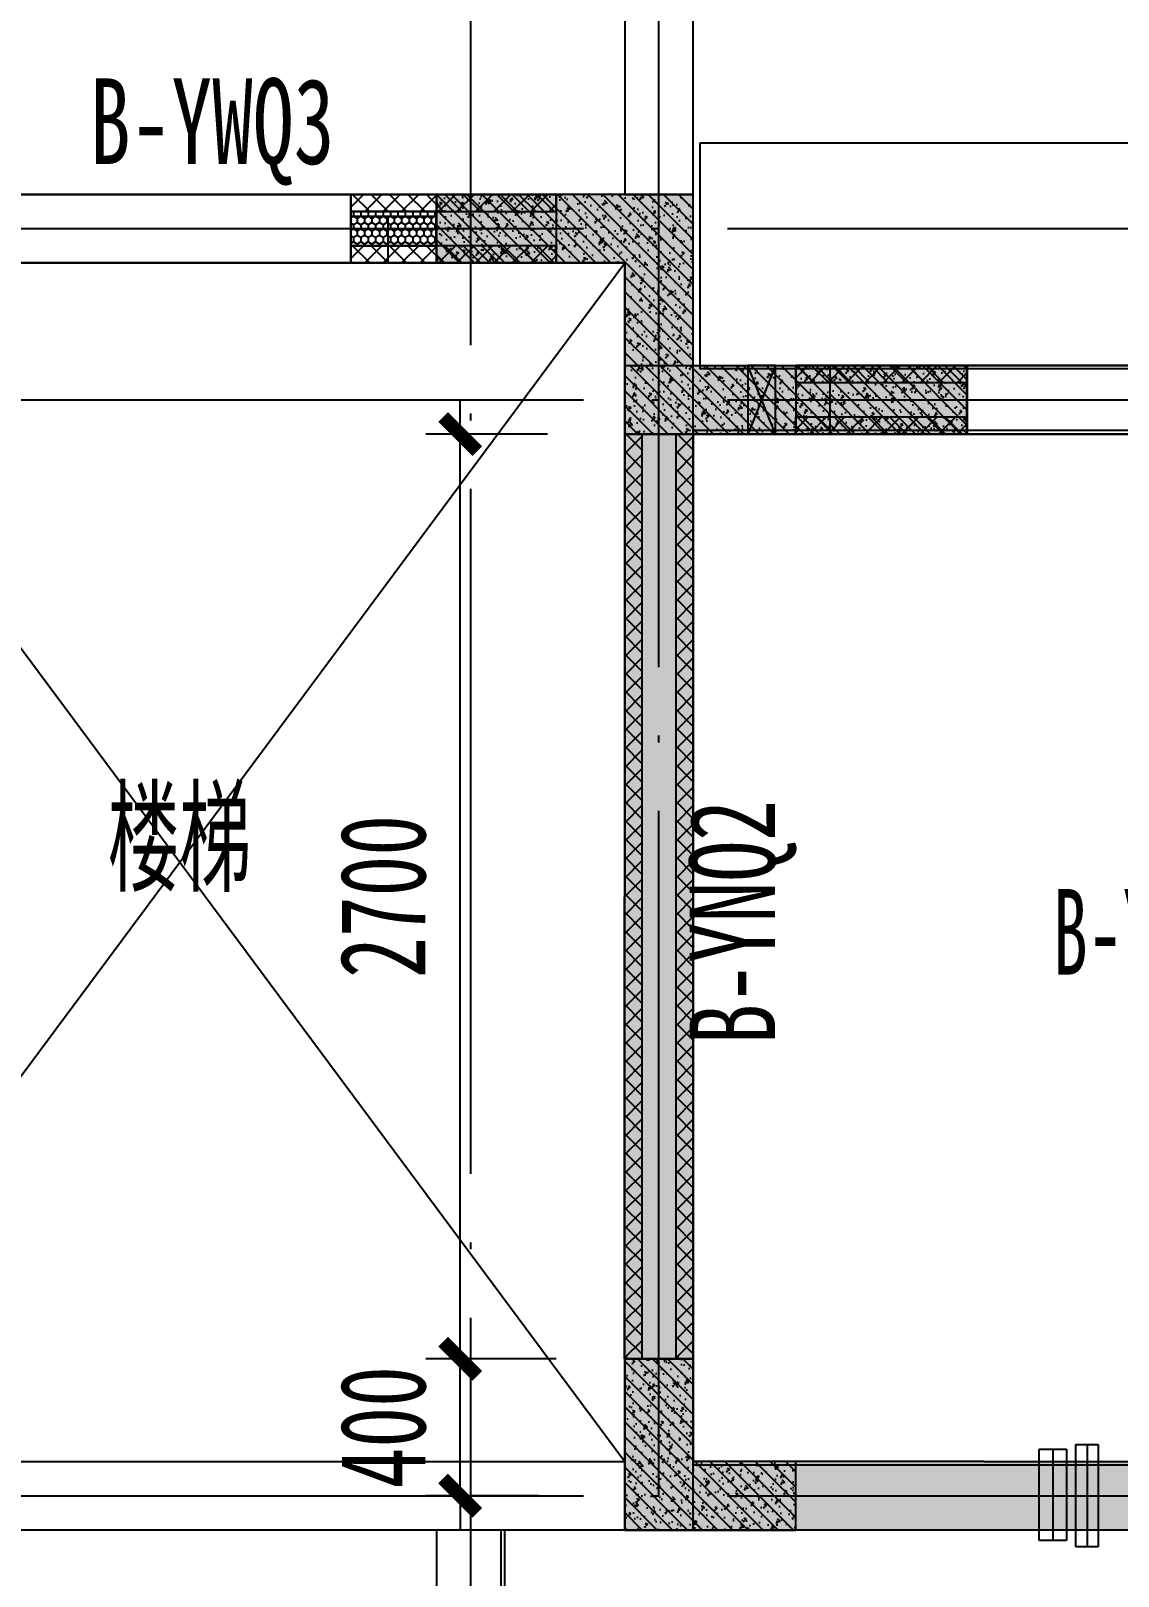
# Model space of a CAD drawing. Extents: x -3200781797 to -8106663, y 494714 to 1244925.
# Drawn here: x -8139435 to -8136259, y 1013503 to 1018015 of the extents above; entities that cross this region are included whole.
import ezdxf
from ezdxf.enums import TextEntityAlignment as Align

# ---------------------------------------------------------------- set-up
doc = ezdxf.new("R2010")
doc.units = 0
doc.header["$LTSCALE"] = 1000
doc.header["$MEASUREMENT"] = 0
for name, pattern in [('125-墙体$0$CENTER2', [1.125, 0.75, -0.125, 0.125, -0.125]), ('125-墙体$0$CONTINOUS', [0]), ('125-核心筒-标准层$0$CONTINOUS', [0]), ('3#-轴线$0$DOTE', [2.4200000000000004, 2, -0.2, 0.02, -0.2]), ('3#4#5#$0$DASH', [0.35, 0.25, -0.1]), ('DASH', [0.35, 0.25, -0.1])]:
    doc.linetypes.add(name, pattern=pattern)
doc.layers.get('Defpoints').update_dxf_attribs({"color": 30, "linetype": 'DASH'})
for name, color, linetype in [('125-墙体$0$DUCT-排烟中心线', 5, '125-墙体$0$CENTER2'), ('125-墙体$0$DUCT-排烟管', 2, 'Continuous'), ('125-墙体$0$DUCT-送风中心线', 5, '125-墙体$0$CENTER2'), ('125-墙体$0$DUCT-送风管', 4, 'Continuous'), ('125-墙体$0$S-WALL', 40, 'Continuous'), ('125-墙体$0$S-WALL-BEAM', 120, 'Continuous'), ('125-墙体$0$S-WALL-COLU', 252, '125-墙体$0$CONTINOUS'), ('125-墙体$0$S-WALL-COLU-HATC', 16, 'Continuous'), ('125-墙体$0$S-WALL-HATC', 253, 'Continuous'), ('125-墙体$0$提结构条件', 7, 'Continuous'), ('125-墙体$0$暖-首层和标准层暖通套管_TZ$0$H-暖洞-穿梁', 3, 'Continuous'), ('125-核心筒-标准层$0$HATCH', 254, 'Continuous'), ('125-核心筒-标准层$0$S-SLAB-HOLE', 5, 'Continuous'), ('125-核心筒-标准层$0$S-WALL', 40, 'Continuous'), ('125-核心筒-标准层$0$S-WALL-BEAM', 120, 'Continuous'), ('125-核心筒-标准层$0$S-WALL-COLU', 252, '125-核心筒-标准层$0$CONTINOUS'), ('125-核心筒-标准层$0$S-WALL-COLU-HATC', 16, 'Continuous'), ('125-核心筒-标准层$0$S-WALL-HATC', 253, 'Continuous'), ('3#-轴线$0$A-ANNO-DOTE', 10, '3#-轴线$0$DOTE'), ('3#4#5#$0$DIM', 3, 'Continuous'), ('3#4#5#$0$PC-SLAB', 6, '3#4#5#$0$DASH'), ('3#4#5#$0$S-ANNO-TEXT', 7, 'Continuous'), ('3#4#5#$0$S-PC-FQ', 4, 'Continuous'), ('3#4#5#$0$S-PC-FQ-NYQ', 4, 'Continuous'), ('3#4#5#$0$S-PC-FQ-WYQ', 4, 'Continuous'), ('3#4#5#$0$S-PC-SLAB', 6, 'Continuous'), ('4#-标准层$0$S-SLAB-TEXT', 120, 'Continuous')]:
    doc.layers.add(name, color=color, linetype=linetype)
doc.styles.add('3#4#5#$0$外部参照 1$0$宋体', font='', dxfattribs={"width": 0.8})
doc.styles.add('3#4#5#$0$宋体', font='', dxfattribs={"width": 0.8})
doc.styles.add('3#4#5#$0$楷体', font='', dxfattribs={"width": 0.7})
doc.styles.add('4#-标准层$0$TSSD_Rein', font='tssdeng.shx', dxfattribs={"width": 0.7, "bigfont": 'hztxt.shx'})
doc.styles.get('3#4#5#$0$外部参照 1$0$宋体').set_extended_font_data('SimSun')
doc.styles.get('3#4#5#$0$宋体').set_extended_font_data('SimSun')
doc.styles.get('3#4#5#$0$楷体').set_extended_font_data('KaiTi_GB2312')
doc.dimstyles.new('3#4#5#$0$TSSD_100_100', dxfattribs={"dimtxt": 250, "dimasz": 100, "dimexe": 100, "dimexo": 250, "dimgap": 100, "dimtad": 1, "dimdec": 0, "dimzin": 0, "dimdsep": 46, "dimtxsty": '3#4#5#$0$楷体', "dimblk": '3#4#5#$0$_ArchTick', "dimcen": 0, "dimdle": 100, "dimclrt": 7, "dimadec": 0, "dimazin": 0, "dimtfac": 1, "dimtdec": 0, "dimtix": 1, "dimtmove": 2, "dimatfit": 3, "dimfxl": 1, "dimtolj": 1, "dimtzin": 0, "dimarcsym": 0})
pattern_1 = [(225, (-650407.2216447918, -531464.0182287013), (26.94076836320745, -26.94076836320746), []), (315, (-650407.2216447918, -531464.0182287013), (26.94076836320746, 26.94076836320745), [])]
pattern_2 = [(225, (-650407.2216447843, -531614.0182259246), (26.94076836320745, -26.94076836320746), []), (315, (-650407.2216447843, -531614.0182259246), (26.94076836320746, 26.94076836320745), [])]
pattern_3 = [(269.994290487128, (110828.0983717282, 3091305.449310958), (10.82344901253679, -18.75107864760912), [12.5, -25]), (29.99429048712797, (110828.0983717282, 3091305.449310958), (10.82718595092106, 18.74892112522701), [12.5, -25]), (329.994290487128, (110828.0983717282, 3091305.449310958), (21.65063496345785, -0.002157522382106803), [-25, 12.5])]

# ---------------------------------------------------------------- blocks, each defined once
blk = doc.blocks.new('3#4#5#$0$_ArchTick')
at = {"color": 0, "linetype": 'ByBlock', "const_width": 0.4}
blk.add_lwpolyline([(-0.5, -0.5), (0.5, 0.5)], dxfattribs=at)
blk = doc.blocks.new('*D3527')
at = {"layer": '3#4#5#$0$DIM', "color": 0, "lineweight": -2, "transparency": 16777216}
for p, q in [((32619.35272401017, -3000.161881071924), (32619.35272401017, -100.1653699586752)), ((32874.50831106691, -200.1653699586751), (32519.35272401017, -200.1653699586752)), ((32899.27011091555, -2900.161881071924), (32519.35272401017, -2900.161881071924))]:
    blk.add_line(p, q, dxfattribs=at)
at = {"layer": 'Defpoints', "color": 0, "transparency": 16777216}
for p in [(32619.35272401017, -200.1653699586752), (33124.50831106691, -200.1653699586751), (33149.27011091555, -2900.161881071924)]:
    blk.add_point(p, dxfattribs=at)
at = {"layer": '3#4#5#$0$DIM', "color": 0, "lineweight": -2, "transparency": 16777216, "xscale": 100, "yscale": 100, "zscale": 100}
for p, rotation in [((32619.35272401017, -200.1653699586752), 90), ((32619.35272401017, -2900.161881071924), 270)]:
    blk.add_blockref('3#4#5#$0$_ArchTick', p, dxfattribs=dict(at, rotation=rotation))
at = {"layer": '3#4#5#$0$DIM', "color": 7, "transparency": 16777216, "insert": (32394.35272401016, -1550.163625515308), "char_height": 250, "attachment_point": 5, "rotation": 90, "style": '3#4#5#$0$楷体'}
blk.add_mtext('\\A1;2700', dxfattribs=at)
blk = doc.blocks.new('3#4#5#$0$B-YNQ2')
at = {"layer": '3#4#5#$0$S-PC-FQ-WYQ'}
h = blk.add_hatch(dxfattribs=at)
h.set_pattern_fill('ANSI37', color=256, scale=12, angle=90)
h.set_pattern_definition([(135, (-988908.0325066783, 837089.8351959386), (-26.94076836320746, -26.94076836320745), []), (225, (-988908.0325066783, 837089.8351959386), (26.94076836320745, -26.94076836320746), [])])
h.paths.add_polyline_path([(-127105.3843353875, 321688.4222274119), (-127055.3843353875, 321688.4222274119), (-127055.6225355351, 324388.4186985985), (-127105.6225355351, 324388.4186985985)])
h = blk.add_hatch(dxfattribs=at)
h.set_pattern_fill('ANSI37', color=256, scale=12, angle=90)
h.set_pattern_definition([(135, (-988758.0325094552, 837089.835195946), (-26.94076836320746, -26.94076836320745), []), (225, (-988758.0325094552, 837089.835195946), (26.94076836320745, -26.94076836320746), [])])
h.paths.add_polyline_path([(-126955.3843381647, 321688.4222274194), (-126905.3843381647, 321688.4222274194), (-126905.6225383123, 324388.418698606), (-126955.6225383123, 324388.418698606)])
for points in [[(-127105.3843353875, 321688.4222274119), (-127055.3843353875, 321688.4222274119), (-127055.6225355351, 324388.4186985985), (-127105.6225355351, 324388.4186985985)], [(-127105.6225358211, 324388.4186985985), (-126905.6225354774, 324388.4186985985), (-126905.3843353298, 321688.4222274194), (-127105.3843356734, 321688.4222274194)], [(-126955.3843381647, 321688.4222274194), (-126905.3843381647, 321688.4222274194), (-126905.6225383123, 324388.418698606), (-126955.6225383123, 324388.418698606)]]:
    blk.add_lwpolyline(points, close=True, dxfattribs=at)
blk = doc.blocks.new('3#4#5#$0$B-YWQ2')
at = {"layer": '3#4#5#$0$S-PC-FQ-WYQ'}
h = blk.add_hatch(dxfattribs=at)
h.set_pattern_fill('ANSI37', color=256, scale=12, angle=180)
h.set_pattern_definition([(225, (-657507.1811856697, -531964.0313569249), (26.94076836320745, -26.94076836320746), []), (315, (-657507.1811856697, -531964.0313569249), (26.94076836320746, 26.94076836320745), [])])
h.paths.add_polyline_path([(-143805.760363081, 329838.378574529), (-143805.760363081, 329888.378574529), (-144305.7646883298, 329888.3786142177), (-144305.7646883298, 329838.3786142177)])
h = blk.add_hatch(dxfattribs=at)
h.set_pattern_fill('ANSI37', color=256, scale=12, angle=180)
h.set_pattern_definition([(225, (-655807.1767984, -531964.0314528265), (26.94076836320745, -26.94076836320746), []), (315, (-655807.1767984, -531964.0314528265), (26.94076836320746, 26.94076836320745), [])])
h.paths.add_polyline_path([(-141605.7606210168, 329838.3781581313), (-141605.7606210168, 329888.3781581313), (-142605.76030106, 329888.3785183162), (-142605.76030106, 329838.3785183162)])
h = blk.add_hatch(dxfattribs=at)
h.set_pattern_fill('ANSI37', color=256, scale=12, angle=180)
h.set_pattern_definition([(225, (-653107.1819316256, -531964.0318592056), (26.94076836320745, -26.94076836320746), []), (315, (-653107.1819316256, -531964.0318592056), (26.94076836320746, 26.94076836320745), [])])
h.paths.add_polyline_path([(-139605.8072693339, 329838.3779761113), (-139605.8072693339, 329888.3779761113), (-140105.7606210243, 329888.3781071344), (-140105.7606210243, 329838.3781071344)])
h = blk.add_hatch(dxfattribs=at)
h.set_pattern_fill('ANSI37', color=256, scale=12, angle=180)
h.set_pattern_definition([(225, (-657507.1811856623, -532114.0313541479), (26.94076836320745, -26.94076836320746), []), (315, (-657507.1811856623, -532114.0313541479), (26.94076836320746, 26.94076836320745), [])])
h.paths.add_polyline_path([(-143805.7603630736, 329688.3785773062), (-143805.7603630736, 329738.3785773062), (-144305.7646883223, 329738.3786169949), (-144305.7646883223, 329688.3786169949)])
h = blk.add_hatch(dxfattribs=at)
h.set_pattern_fill('ANSI37', color=256, scale=12, angle=180)
h.set_pattern_definition([(225, (-655807.1767983926, -532114.0314500495), (26.94076836320745, -26.94076836320746), []), (315, (-655807.1767983926, -532114.0314500495), (26.94076836320746, 26.94076836320745), [])])
h.paths.add_polyline_path([(-141605.7606210094, 329688.3781609085), (-141605.7606210094, 329738.3781609085), (-142605.7603010526, 329738.3785210934), (-142605.7603010526, 329688.3785210934)])
h = blk.add_hatch(dxfattribs=at)
h.set_pattern_fill('ANSI37', color=256, scale=12, angle=180)
h.set_pattern_definition([(225, (-653107.1819316181, -532114.0318564288), (26.94076836320745, -26.94076836320746), []), (315, (-653107.1819316181, -532114.0318564288), (26.94076836320746, 26.94076836320745), [])])
h.paths.add_polyline_path([(-139605.8072693264, 329688.3779788885), (-139605.8072693264, 329738.3779788885), (-140105.7606210168, 329738.3781099116), (-140105.7606210168, 329688.3781099116)])
for points in [[(-144305.7646883223, 329688.378616709), (-144305.7646883223, 329888.3786170527), (-143805.760363081, 329888.3785773639), (-143805.760363081, 329688.3785770203)], [(-143805.760363081, 329838.378574529), (-143805.760363081, 329888.378574529), (-144305.7646883298, 329888.3786142177), (-144305.7646883298, 329838.3786142177)], [(-143805.760363081, 329888.3809476119), (-142605.760374493, 329888.3809476119), (-142605.760374493, 329688.3783389947), (-143805.760363081, 329688.3783389947)], [(-141605.7606210168, 329838.3781581313), (-141605.7606210168, 329888.3781581313), (-142605.76030106, 329888.3785183162), (-142605.76030106, 329838.3785183162)], [(-142605.7603010526, 329688.3785208075), (-142605.7603010526, 329888.3785211511), (-141605.7606210168, 329888.3781609662), (-141605.7606210168, 329688.3781606226)], [(-141605.7606210168, 329888.3782881502), (-140105.7606888157, 329888.3782833477), (-140105.7606888157, 329688.378028636), (-141605.7606210168, 329688.3780334386)], [(-139605.8072693339, 329838.3779761113), (-139605.8072693339, 329888.3779761113), (-140105.7606210243, 329888.3781071344), (-140105.7606210243, 329838.3781071344)], [(-140105.7606210168, 329688.3781096257), (-140105.7606210168, 329888.3781099693), (-139605.8072693339, 329888.3779789462), (-139605.8072693339, 329688.3779786025)], [(-143805.7603630736, 329688.3785773062), (-143805.7603630736, 329738.3785773062), (-144305.7646883223, 329738.3786169949), (-144305.7646883223, 329688.3786169949)], [(-141605.7606210094, 329688.3781609085), (-141605.7606210094, 329738.3781609085), (-142605.7603010526, 329738.3785210934), (-142605.7603010526, 329688.3785210934)], [(-139605.8072693264, 329688.3779788885), (-139605.8072693264, 329738.3779788885), (-140105.7606210168, 329738.3781099116), (-140105.7606210168, 329688.3781099116)]]:
    blk.add_lwpolyline(points, close=True, dxfattribs=at)
blk = doc.blocks.new('3#4#5#$0$B-YWQ3')
at = {"layer": '3#4#5#$0$S-PC-FQ'}
h = blk.add_hatch(dxfattribs=at)
h.set_pattern_fill('HONEY', color=6, scale=100, angle=-90.00570951287202)
h.set_pattern_definition(pattern_3)
h.paths.add_polyline_path([(-138305.9950628587, 330338.3942316874), (-138306.0050278385, 330238.3942321839), (-138556.0100336152, 330238.3917263955), (-138556.0000686354, 330338.391725899)])
h = blk.add_hatch(dxfattribs=at)
h.set_pattern_fill('HONEY', color=6, scale=100, angle=-90.00570951287202)
h.set_pattern_definition(pattern_3)
h.paths.add_polyline_path([(-137306.0050511253, 330338.3942316874), (-137305.9950861455, 330238.3942321839), (-137055.9900803688, 330238.3917263955), (-137056.0000453486, 330338.391725899)])
at = {"layer": '3#4#5#$0$S-PC-FQ-WYQ'}
h = blk.add_hatch(dxfattribs=at)
h.set_pattern_fill('ANSI37', color=256, scale=12, angle=180)
h.set_pattern_definition(pattern_1)
h.paths.add_polyline_path([(-138905.8095192583, 330388.3917027524), (-138905.8095192583, 330338.3917027524), (-138306.0000686279, 330338.3917424412), (-138306.0000686279, 330388.3917424412)])
h = blk.add_hatch(dxfattribs=at)
h.set_pattern_fill('ANSI37', color=256, scale=12, angle=180)
h.set_pattern_definition(pattern_1)
h.paths.add_polyline_path([(-136705.800822203, 330338.3917027524), (-136705.800822203, 330388.3917027524), (-137306.0000686428, 330388.3917424412), (-137306.0000686428, 330338.3917424412)])
h = blk.add_hatch(dxfattribs=at)
h.set_pattern_fill('ANSI37', color=256, scale=12, angle=180)
h.set_pattern_definition(pattern_2)
h.paths.add_polyline_path([(-138905.8095192658, 330238.3917055296), (-138905.8095192658, 330188.3917055296), (-138306.0000686354, 330188.3917452184), (-138306.0000686354, 330238.3917452184)])
h = blk.add_hatch(dxfattribs=at)
h.set_pattern_fill('ANSI37', color=256, scale=12, angle=180)
h.set_pattern_definition(pattern_2)
h.paths.add_polyline_path([(-136705.8008221956, 330188.3917055296), (-136705.8008221956, 330238.3917055296), (-137306.0000686354, 330238.3917452184), (-137306.0000686354, 330188.3917452184)])
at = {"layer": '3#4#5#$0$S-PC-FQ', "color": 6}
for points in [[(-138305.9950628587, 330338.3942316874), (-138306.0050278385, 330238.3942321839), (-138556.0100336152, 330238.3917263955), (-138556.0000686354, 330338.391725899)], [(-137306.0050511253, 330338.3942316874), (-137305.9950861455, 330238.3942321839), (-137055.9900803688, 330238.3917263955), (-137056.0000453486, 330338.391725899)]]:
    blk.add_lwpolyline(points, close=True, dxfattribs=at)
at = {"layer": '3#4#5#$0$S-PC-FQ-WYQ'}
for points in [[(-138306.0000686354, 330188.3917449325), (-138306.0000686354, 330388.3917452762), (-138905.8095192583, 330388.3917055874), (-138905.8095192583, 330188.3917052437)], [(-138905.8095192583, 330338.3917027524), (-138905.8095192583, 330388.3917027524), (-138306.0000686279, 330388.3917424412), (-138306.0000686279, 330338.3917424412)], [(-138306.0000453486, 330388.3917424412), (-137306.0000686354, 330388.3917424412), (-137306.0000686354, 330188.3917449325), (-138306.0000453486, 330188.3917449325)], [(-137306.0000686354, 330188.3917449325), (-137306.0000686354, 330388.3917452762), (-136705.800822203, 330388.3917055874), (-136705.800822203, 330188.3917052437)], [(-136705.800822203, 330338.3917027524), (-136705.800822203, 330388.3917027524), (-137306.0000686428, 330388.3917424412), (-137306.0000686428, 330338.3917424412)], [(-138905.8095192658, 330188.3917055296), (-138905.8095192658, 330238.3917055296), (-138306.0000686354, 330238.3917452184), (-138306.0000686354, 330188.3917452184)], [(-136705.8008221956, 330188.3917055296), (-136705.8008221956, 330238.3917055296), (-137306.0000686354, 330238.3917452184), (-137306.0000686354, 330188.3917452184)]]:
    blk.add_lwpolyline(points, close=True, dxfattribs=at)
blk = doc.blocks.new('*D3515')
at = {"layer": '3#4#5#$0$DIM', "color": 0, "lineweight": -2, "transparency": 16777216}
for p, q in [((32619.3527240104, -2900.161881071924), (32619.3527240104, -2800.161881071924)), ((32874.50831106691, -2900.161881071924), (32519.3527240104, -2900.161881071924)), ((32619.3527240104, -3300.000362089197), (32619.3527240104, -2900.161881071924)), ((32849.56861197883, -3300.000362089197), (32519.3527240104, -3300.000362089197)), ((32619.3527240104, -3300.000362089197), (32619.3527240104, -3400.000362089197))]:
    blk.add_line(p, q, dxfattribs=at)
at = {"layer": 'Defpoints', "color": 0, "transparency": 16777216}
for p in [(32619.3527240104, -2900.161881071924), (33124.50831106691, -2900.161881071924), (33099.56861197883, -3300.000362089197)]:
    blk.add_point(p, dxfattribs=at)
at = {"layer": '3#4#5#$0$DIM', "color": 0, "lineweight": -2, "transparency": 16777216, "xscale": 100, "yscale": 100, "zscale": 100}
for p, rotation in [((32619.3527240104, -2900.161881071924), 270), ((32619.3527240104, -3300.000362089197), 90)]:
    blk.add_blockref('3#4#5#$0$_ArchTick', p, dxfattribs=dict(at, rotation=rotation))
at = {"layer": '3#4#5#$0$DIM', "color": 7, "transparency": 16777216, "insert": (32394.35272401039, -3100.081121580569), "char_height": 250, "attachment_point": 5, "rotation": 90, "style": '3#4#5#$0$楷体'}
blk.add_mtext('\\A1;400', dxfattribs=at)
blk = doc.blocks.new('3#4#5#$0$ban111')
at = {"layer": '3#4#5#$0$S-PC-SLAB'}
for points in [[(-225932.0008750532, 409965.0001437321), (-225932.0008750532, 412985.0001437321), (-223232.0008750532, 412985.0001437321), (-223232.0008750532, 409965.0001437321)], [(-228292.0000004165, 407374.9996759502), (-222672.0000004176, 407374.9996759502), (-222672.0000004176, 409774.9996759502), (-228292.0000004165, 409774.9996759502)]]:
    blk.add_lwpolyline(points, close=True, dxfattribs=at)
blk = doc.blocks.new('3#4#5#$0$5#')
at = {"layer": '3#4#5#$0$S-ANNO-TEXT', "xscale": -1}
blk.add_blockref('3#4#5#$0$ban111', (-43035.68741598609, -247400.0000532265), dxfattribs=at)
at = {"layer": '3#4#5#$0$PC-SLAB', "linetype": 'ByBlock', "style": '3#4#5#$0$外部参照 1$0$宋体', "width": 0.6}
blk.add_text('B-YB7', height=250, dxfattribs=at).set_placement((181502.3135094283, 164121.6105128663), align=Align.MIDDLE)
blk = doc.blocks.new('3#4#5#$0$3#屋顶层悬挑板')
at = {"layer": '3#4#5#$0$S-PC-SLAB'}
blk.add_lwpolyline([(177493.1577107011, 330538.8194016829), (180783.1577107011, 330538.8194016829), (180783.1577107011, 329878.8194016829), (177493.1577107011, 329878.8194016829)], close=True, dxfattribs=at)
blk = doc.blocks.new('125-墙体$0$tretyyt')
at = {"layer": '125-墙体$0$暖-首层和标准层暖通套管_TZ$0$H-暖洞-穿梁', "color": 5}
for p, q in [((52497.95184686818, 59279.6456090584), (52297.95184694059, 59359.6456090584)), ((52297.95184694059, 59279.6456090584), (52497.95184686818, 59359.6456090584))]:
    blk.add_line(p, q, dxfattribs=at)
blk.add_lwpolyline([(52497.95184686818, 59279.6456090584), (52497.95184686818, 59359.6456090584), (52297.95184694059, 59359.6456090584), (52297.95184694059, 59279.6456090584)], close=True, dxfattribs=at)
blk = doc.blocks.new('125-墙体$0$she')
at = {"layer": '125-墙体$0$DUCT-排烟中心线'}
blk.add_line((7449.829196583538, -3050.68961579488), (7449.829196583552, -3349.311543054311), dxfattribs=at)
at = {"layer": '125-墙体$0$DUCT-排烟管'}
for p, q in [((7482.329196583552, -3349.311543054311), (7482.329196583538, -3050.68961579488)), ((7417.329196583552, -3349.311543054311), (7482.329196583552, -3349.311543054311))]:
    blk.add_line(p, q, dxfattribs=at)
at = {"layer": '125-墙体$0$DUCT-送风中心线'}
blk.add_line((7549.829196583538, -3063.748486237739), (7549.829196583538, -3330.976503901729), dxfattribs=at)
at = {"layer": '125-墙体$0$DUCT-送风管'}
for p, q in [((7509.829196583538, -3063.748486237739), (7509.829196583538, -3330.976503901729)), ((7589.829196583538, -3330.976503901729), (7589.829196583538, -3063.748486237739)), ((7509.829196583538, -3330.976503901729), (7589.829196583538, -3330.976503901729))]:
    blk.add_line(p, q, dxfattribs=at)
at = {"layer": '125-墙体$0$提结构条件', "xscale": -1, "rotation": 270}
blk.add_blockref('125-墙体$0$tretyyt', (-50919.64560905844, -52397.95078706497), dxfattribs=at)
blk = doc.blocks.new('125-墙体')
at = {"layer": '125-墙体$0$S-WALL-COLU-HATC'}
h = blk.add_hatch(dxfattribs=at)
h.set_pattern_fill('AR-CONC', color=256, scale=10)
h.set_pattern_definition([(49.99999999999999, (29394.36241047789, -241007.8141536725), (71.72601826007535, -6.275213498259511), [7.5, -82.5]), (355, (29394.36241047789, -241007.8141536725), (-13.8751333613, 75.21921337000119), [6, -66]), (100.4514, (29400.3395784779, -241008.3370876726), (57.85093817140216, 68.94395420609536), [6.374018999999985, -70.11421119999974]), (46.18420000000002, (29394.36241047789, -240987.8141536725), (106.7241048625644, -16.55190143290181), [11.24999999999993, -123.7499999999994]), (96.6356, (29403.25608497788, -240989.1934843725), (93.46627055487033, 97.41178709004417), [9.561028799999999, -105.1713]), (351.1842, (29394.36241047789, -240987.8141536725), (93.46619451336272, 97.41186009253246), [9, -99]), (21, (29404.36241047789, -240992.8141536725), (59.69070521184616, -40.26188906653388), [7.5, -82.5]), (326.0000000000001, (29404.36241047789, -240992.8141536725), (24.33153319215817, 72.5150045046853), [6, -66]), (71.4514, (29409.33663377789, -240996.1693142726), (84.02226285814899, 32.25304967099524), [6.374019000000001, -70.1142112]), (37.50000000000001, (29394.36241047789, -241007.8141536725), (1.215985531729067, 33.28938538313115), [0, -65.19999999999999, 0, -67, 0, -66.25]), (7.499999999999999, (29394.36241047789, -241007.8141536725), (26.30695374421486, 39.44117118823603), [0, -38.2, 0, -63.7, 0, -25.25]), (327.5, (29372.0624104779, -241007.8141536725), (53.3822436172409, -2.255487173437976), [0, -25, 0, -78, 0, -103.5]), (317.5, (29362.0624104779, -241007.8141536725), (58.31861693423862, 10.01049823323177), [0, -32.5, 0, -51.8, 0, -73.5])])
h.paths.add_polyline_path([(8199.999502355931, -99.99890062701888), (8199.999502355931, 100.0010993729811), (7800, 100), (7800, -100)])
h = blk.add_hatch(dxfattribs=at)
h.set_pattern_fill('ANSI31', color=256, scale=250, style=0)
h.set_pattern_definition([(45, (29394.36241047789, -241007.8141536725), (-22.09708691207961, 22.09708691207961), [])])
h.paths.add_polyline_path([(8199.999502355931, 100.0010993729811), (8199.999502355931, -99.99890062701888), (7800, -100), (7800, 100)])
at = {"layer": '125-墙体$0$S-WALL-HATC'}
for points in [[(8600, -100), (8600, 100), (7800, 100), (7800, -100)], [(7750, -3100), (6950, -3100), (6950, -3300), (7750, -3300)], [(7750, -3100), (7750, -3300), (8600, -3300), (8600, -3100)]]:
    blk.add_hatch(color=256, dxfattribs=at).paths.add_polyline_path(points)
at = {"layer": '125-墙体$0$DUCT-排烟管'}
for p, q in [((7417.329196583538, -3050.68961579488), (7417.329196583552, -3349.311543054311)), ((7482.329196583538, -3050.68961579488), (7417.329196583538, -3050.68961579488))]:
    blk.add_line(p, q, dxfattribs=at)
at = {"layer": '125-墙体$0$DUCT-送风管'}
blk.add_line((7589.829196583538, -3063.748486237739), (7509.829196583538, -3063.748486237739), dxfattribs=at)
at = {"layer": '125-墙体$0$S-WALL'}
for p, q in [((7750, -3100), (6950, -3100)), ((7447.999502355931, -3299.999096638727), (7447.999502355931, -3099.999096638727)), ((7750, -3100), (8600, -3100)), ((6950, -3300), (7750, -3300)), ((7750, -3300), (8600, -3300))]:
    blk.add_line(p, q, dxfattribs=at)
blk.add_lwpolyline([(8600, -100), (8600, 100), (7800, 100), (7800, -100), (8600, -100)], close=True, dxfattribs=at)
at = {"layer": '125-墙体$0$S-WALL-BEAM'}
blk.add_lwpolyline([(6300, 100.0003920234158), (6300, -100), (7800, -100.0006024725153), (7800, 99.99978955090045)], close=True, dxfattribs=at)
at = {"layer": '125-墙体$0$S-WALL-COLU', "lineweight": -2}
blk.add_lwpolyline([(8199.999502355931, -99.99890062701888), (8199.999502355931, 100.0010993729811), (7800, 100), (7800, -100)], close=True, dxfattribs=at)
blk.add_blockref('125-墙体$0$she', (0, 0))
blk = doc.blocks.new('125-核心筒-标准层')
at = {"layer": '125-核心筒-标准层$0$HATCH'}
h = blk.add_hatch(dxfattribs=at)
h.set_pattern_fill('BRICK1', color=256, scale=20, style=0)
h.set_pattern_definition([(0, (-47688.61209499254, -30845.90377062542), (0, 160), []), (90, (-47688.61209499254, -30845.90377062542), (-160, 160), [160, -160])])
h.paths.add_polyline_path([(-850, 7500.019676210301), (-1100.000091910362, 7500.019676210301), (-1100.000091910362, 7699.999999460415), (-850, 7699.999999460415)])
at = {"layer": '125-核心筒-标准层$0$S-WALL-COLU-HATC'}
h = blk.add_hatch(dxfattribs=at)
h.set_pattern_fill('AR-CONC', color=256, scale=10)
h.set_pattern_definition([(49.99999999999999, (13887.05247968878, -232995.612466133), (71.72601826007535, -6.275213498259511), [7.5, -82.5]), (355, (13887.05247968878, -232995.612466133), (-13.8751333613, 75.21921337000119), [6, -66]), (100.4514, (13893.02964768879, -232996.135400133), (57.85093817140216, 68.94395420609536), [6.374018999999981, -70.11421119999969]), (46.18420000000002, (13887.05247968878, -232975.612466133), (106.7241048625644, -16.55190143290181), [11.24999999999992, -123.7499999999994]), (96.6356, (13895.94615418877, -232976.991796833), (93.46627055487033, 97.41178709004417), [9.561028799999999, -105.1713]), (351.1842, (13887.05247968878, -232975.612466133), (93.46619451336272, 97.41186009253246), [9, -99]), (21, (13897.05247968878, -232980.612466133), (59.69070521184616, -40.26188906653388), [7.5, -82.5]), (326.0000000000001, (13897.05247968878, -232980.612466133), (24.33153319215817, 72.5150045046853), [6, -66]), (71.4514, (13902.02670298878, -232983.967626733), (84.02226285814899, 32.25304967099524), [6.374019000000001, -70.1142112]), (37.50000000000001, (13887.05247968878, -232995.612466133), (1.215985531729067, 33.28938538313115), [0, -65.19999999999999, 0, -67, 0, -66.25]), (7.499999999999999, (13887.05247968878, -232995.612466133), (26.30695374421486, 39.44117118823603), [0, -38.2, 0, -63.7, 0, -25.25]), (327.5, (13864.75247968879, -232995.612466133), (53.3822436172409, -2.255487173437976), [0, -25, 0, -78, 0, -103.5]), (317.5, (13854.75247968879, -232995.612466133), (58.31861693423862, 10.01049823323177), [0, -32.5, 0, -51.8, 0, -73.5])])
h.paths.add_polyline_path([(-1650, 7500), (-1650.015775947366, 7200.000364035135), (-1850.015775947366, 7200.000364035135), (-1850, 7700), (-1100.000091910362, 7699.999999460415), (-1100.000091910362, 7499.999999460648)])
h = blk.add_hatch(dxfattribs=at)
h.set_pattern_fill('ANSI31', color=256, scale=250, style=0)
h.set_pattern_definition([(45, (13887.05247968878, -232995.612466133), (-22.09708691207961, 22.09708691207961), [])])
h.paths.add_polyline_path([(-1650, 7500), (-1650.015775947366, 7200.000364035135), (-1850.015775947366, 7200.000364035135), (-1850, 7700), (-1100.000091910362, 7699.999999460415), (-1100.000091910362, 7499.999999460648)])
h = blk.add_hatch(dxfattribs=at)
h.set_pattern_fill('AR-CONC', color=256, scale=10)
h.set_pattern_definition([(49.99999999999999, (13587.05257159914, -233495.612466133), (71.72601826007535, -6.275213498259511), [7.5, -82.5]), (355, (13587.05257159914, -233495.612466133), (-13.8751333613, 75.21921337000119), [6, -66]), (100.4514, (13593.02973959915, -233496.135400133), (57.85093817140216, 68.94395420609536), [6.374018999999979, -70.11421119999966]), (46.18420000000002, (13587.05257159914, -233475.612466133), (106.7241048625644, -16.55190143290181), [11.24999999999992, -123.7499999999993]), (96.6356, (13595.94624609913, -233476.991796833), (93.46627055487033, 97.41178709004417), [9.561028799999999, -105.1713]), (351.1842, (13587.05257159914, -233475.612466133), (93.46619451336272, 97.41186009253246), [9, -99]), (21, (13597.05257159914, -233480.612466133), (59.69070521184616, -40.26188906653388), [7.5, -82.5]), (326.0000000000001, (13597.05257159914, -233480.612466133), (24.33153319215817, 72.5150045046853), [6, -66]), (71.4514, (13602.02679489914, -233483.967626733), (84.02226285814899, 32.25304967099524), [6.374019000000001, -70.1142112]), (37.50000000000001, (13587.05257159914, -233495.612466133), (1.215985531729067, 33.28938538313115), [0, -65.19999999999999, 0, -67, 0, -66.25]), (7.499999999999999, (13587.05257159914, -233495.612466133), (26.30695374421486, 39.44117118823603), [0, -38.2, 0, -63.7, 0, -25.25]), (327.5, (13564.75257159915, -233495.612466133), (53.3822436172409, -2.255487173437976), [0, -25, 0, -78, 0, -103.5]), (317.5, (13554.75257159915, -233495.612466133), (58.31861693423862, 10.01049823323177), [0, -32.5, 0, -51.8, 0, -73.5])])
h.paths.add_polyline_path([(-1949.999908089638, 7000), (-1950.015684037004, 7000), (-2250.008448640932, 6998.802632443432), (-2249.992672693566, 7198.802632443432), (-1650, 7199.999999460415), (-1650, 6999.999999460648)])
h = blk.add_hatch(dxfattribs=at)
h.set_pattern_fill('ANSI31', color=256, scale=250, style=0)
h.set_pattern_definition([(45, (13587.05257159914, -233495.612466133), (-22.09708691207961, 22.09708691207961), [])])
h.paths.add_polyline_path([(-1949.999908089638, 7000), (-1950.015684037004, 7000), (-2250.008448640932, 6998.802632443432), (-2249.992672693566, 7198.802632443432), (-1650, 7199.999999460415), (-1650, 6999.999999460648)])
h = blk.add_hatch(dxfattribs=at)
h.set_pattern_fill('AR-CONC', color=256, scale=10)
h.set_pattern_definition([(49.99999999999999, (15689.61140156887, -237762.7235425184), (71.72601826007535, -6.275213498259511), [7.5, -82.5]), (355, (15689.61140156887, -237762.7235425184), (-13.8751333613, 75.21921337000119), [6, -66]), (100.4514, (15695.58856956888, -237763.2464765184), (57.85093817140216, 68.94395420609536), [6.374018999999981, -70.11421119999969]), (46.18420000000002, (15689.61140156887, -237742.7235425184), (106.7241048625644, -16.55190143290181), [11.24999999999992, -123.7499999999994]), (96.6356, (15698.50507606886, -237744.1028732184), (93.46627055487033, 97.41178709004417), [9.561028799999999, -105.1713]), (351.1842, (15689.61140156887, -237742.7235425184), (93.46619451336272, 97.41186009253246), [9, -99]), (21, (15699.61140156887, -237747.7235425184), (59.69070521184616, -40.26188906653388), [7.5, -82.5]), (326.0000000000001, (15699.61140156887, -237747.7235425184), (24.33153319215817, 72.5150045046853), [6, -66]), (71.4514, (15704.58562486887, -237751.0787031184), (84.02226285814899, 32.25304967099524), [6.374019000000001, -70.1142112]), (37.50000000000001, (15689.61140156887, -237762.7235425184), (1.215985531729067, 33.28938538313115), [0, -65.19999999999999, 0, -67, 0, -66.25]), (7.499999999999999, (15689.61140156887, -237762.7235425184), (26.30695374421486, 39.44117118823603), [0, -38.2, 0, -63.7, 0, -25.25]), (327.5, (15667.31140156888, -237762.7235425184), (53.3822436172409, -2.255487173437976), [0, -25, 0, -78, 0, -103.5]), (317.5, (15657.31140156888, -237762.7235425184), (58.31861693423862, 10.01049823323177), [0, -32.5, 0, -51.8, 0, -73.5])])
h.paths.add_polyline_path([(-1850, 4000), (-1849.984224052634, 4299.999635964865), (-1649.984224052634, 4299.999635964865), (-1650, 3800), (-2149.999908089638, 3800.000000539585), (-2149.999908089638, 4000.000000539352)])
h = blk.add_hatch(dxfattribs=at)
h.set_pattern_fill('ANSI31', color=256, scale=250, style=0)
h.set_pattern_definition([(45, (15689.61140156887, -237762.7235425184), (-22.09708691207961, 22.09708691207961), [])])
h.paths.add_polyline_path([(-1850, 4000), (-1849.984224052634, 4299.999635964865), (-1649.984224052634, 4299.999635964865), (-1650, 3800), (-2149.999908089638, 3800.000000539585), (-2149.999908089638, 4000.000000539352)])
at = {"layer": '125-核心筒-标准层$0$S-WALL-HATC'}
for points in [[(-1850, 7700), (-1650, 7500), (-1100.000091910362, 7499.999999460531), (-1100.000091910362, 7699.999999460531)], [(-1850, 7100), (-1650, 7100), (-1650, 7500), (-1850, 7700), (-1850, 7200)], [(-1850, 6634.310774981976), (-1650, 6634.310774981976), (-1650, 7100), (-1850, 7100), (-1850, 7000)], [(-1850, 4000), (-1650, 3800), (-1650, 6634.310774981976), (-1850, 6634.310774981976)], [(-1850, 4000), (-1850, 3800), (-1650, 3800)]]:
    blk.add_hatch(color=256, dxfattribs=at).paths.add_polyline_path(points)
at = {"layer": '125-核心筒-标准层$0$S-SLAB-HOLE'}
for points in [[(950, 4000), (-1650, 7500)], [(950, 7500), (-1650, 4000)]]:
    blk.add_lwpolyline(points, dxfattribs=at)
at = {"layer": '125-核心筒-标准层$0$S-WALL'}
for p, q in [((-1850, 7700), (-998.9083805680275, 7700)), ((-1850, 6634.310774981976), (-1850, 7700)), ((-1650, 7500), (-998.9083805680275, 7500)), ((-1650, 7100), (-1650, 7500)), ((-1650, 6634.310774981976), (-1650, 7100)), ((-1850, 3800), (-1850, 6634.310774981976)), ((-1650, 3800), (-1650, 6634.310774981976)), ((-1850, 4000), (-1850, 4000)), ((-1850, 3800), (-1650, 3800))]:
    blk.add_line(p, q, dxfattribs=at)
blk.add_lwpolyline([(-850, 7500.019676210301), (-1100.000091910362, 7500.019676210301), (-1100.000091910362, 7699.999999460415), (-850, 7699.999999460415)], close=True, dxfattribs=at)
at = {"layer": '125-核心筒-标准层$0$S-WALL-BEAM'}
for points in [[(-1850.000807691657, 8850.025698073867), (-1650.000807691657, 8850.025698073867), (-1650, 7700), (-1850, 7700)], [(400, 7499.999803988292), (400, 7700.000196011708), (-1100, 7700.000392023416), (-1100, 7500)], [(-1650, 3800), (950, 3800), (950, 4000), (-1650, 4000)], [(-1300, 3800), (-1100, 3800), (-1100, 2400), (-1300, 2400)]]:
    blk.add_lwpolyline(points, close=True, dxfattribs=at)
at = {"layer": '125-核心筒-标准层$0$S-WALL-COLU', "linetype": 'ByBlock'}
for points in [[(-1650, 7500), (-1650.015775947366, 7200.000364035135), (-1850.015775947366, 7200.000364035135), (-1850, 7700), (-1100.000091910362, 7699.999999460415), (-1100.000091910362, 7499.999999460648), (-1650, 7500)], [(-1949.999908089638, 7000), (-1950.015684037004, 7000), (-2250.008448640932, 6998.802632443432), (-2249.992672693566, 7198.802632443432), (-1650, 7199.999999460415), (-1650, 6999.999999460648), (-1949.999908089638, 7000)], [(-1850, 4000), (-1849.984224052634, 4299.999635964865), (-1649.984224052634, 4299.999635964865), (-1650, 3800), (-2149.999908089638, 3800.000000539585), (-2149.999908089638, 4000.000000539352), (-1850, 4000)]]:
    blk.add_lwpolyline(points, dxfattribs=at)
blk = doc.blocks.new('3#-轴线')
at = {"layer": '3#-轴线$0$A-ANNO-DOTE'}
for points in [[(32550, -7100), (32550, 5500)], [(33100, -3200), (33100, 5500)], [(-3000, 500), (44800, 500)], [(-3000, 0), (44800, 0)], [(-3000, -3200), (44800, -3200)]]:
    blk.add_lwpolyline(points, dxfattribs=at)
blk = doc.blocks.new('3#4#5#$0$A$C53EF3948')
at = {"layer": '3#4#5#$0$S-PC-FQ-WYQ', "xscale": -1}
for name, p in [('3#4#5#$0$B-YWQ3', (-106006.4793553883, -329888.3812170064)), ('3#4#5#$0$B-YWQ2', (-106006.4793553883, -329888.3812170064)), ('3#4#5#$0$B-YNQ2', (-93805.6590342237, -324588.5839899576))]:
    blk.add_blockref(name, p, dxfattribs=at)
at = {"layer": '3#4#5#$0$S-PC-FQ-NYQ', "style": '3#4#5#$0$宋体', "width": 0.7}
blk.add_text('B-YWQ3', height=250, dxfattribs=at).set_placement((31537.75222659862, 713.564777866588), align=Align.MIDDLE_LEFT)
blk.add_text('B-YNQ2', height=250, rotation=90, dxfattribs=at).set_placement((33414.26898882393, -1982.830782484438), align=Align.MIDDLE_LEFT)
at = {"layer": '3#4#5#$0$DIM'}
for base, p1, p2, picture, middle in [((32619.35272401017, -200.1653699586752), (33149.27011091553, -2900.161881071923), (33124.50831106689, -200.165369958675), '*D3527', (32394.35272401016, -1550.163625515308)), ((32619.3527240104, -2900.161881071924), (33099.56861197882, -3300.000362089195), (33124.50831106689, -2900.161881071923), '*D3515', (32394.35272401039, -3100.081121580569))]:
    dim = blk.add_linear_dim(base=base, p1=p1, p2=p2, angle=90, dimstyle='3#4#5#$0$TSSD_100_100', dxfattribs=at)
    dim.commit()
    dim.dimension.update_dxf_attribs({"geometry": picture, "text_midpoint": middle})

msp = doc.modelspace()

# ---------------------------------------------------------------- block references
msp.add_blockref('3#-轴线', (-8170700.435511587, 1016938.001106087))
at = {"xscale": -1, "rotation": 3.622788229407092e-06}
for name, p in [('125-核心筒-标准层', (-8139350.435770829, 1009838.001766836)), ('125-墙体', (-8128900.436219759, 1016938.002427585))]:
    msp.add_blockref(name, p, dxfattribs=at)
at = {"layer": '3#4#5#$0$S-ANNO-TEXT'}
msp.add_blockref('3#4#5#$0$A$C53EF3948', (-8170800.443592959, 1017038.144333236), dxfattribs=at)
at = {"layer": '3#4#5#$0$S-PC-SLAB'}
for name, p in [('3#4#5#$0$5#', (-8317697.236654709, 851263.1443662292)), ('3#4#5#$0$3#屋顶层悬挑板', (-8314973.59086895, 687149.6198890805))]:
    msp.add_blockref(name, p, dxfattribs=at)

# ---------------------------------------------------------------- texts
at = {"layer": '4#-标准层$0$S-SLAB-TEXT', "style": '4#-标准层$0$TSSD_Rein', "width": 0.7}
msp.add_text('楼梯', height=300, dxfattribs=at).set_placement((-8139210.816218507, 1015411.198678448), align=Align.BOTTOM_LEFT)

doc.saveas('drawing.dxf')
